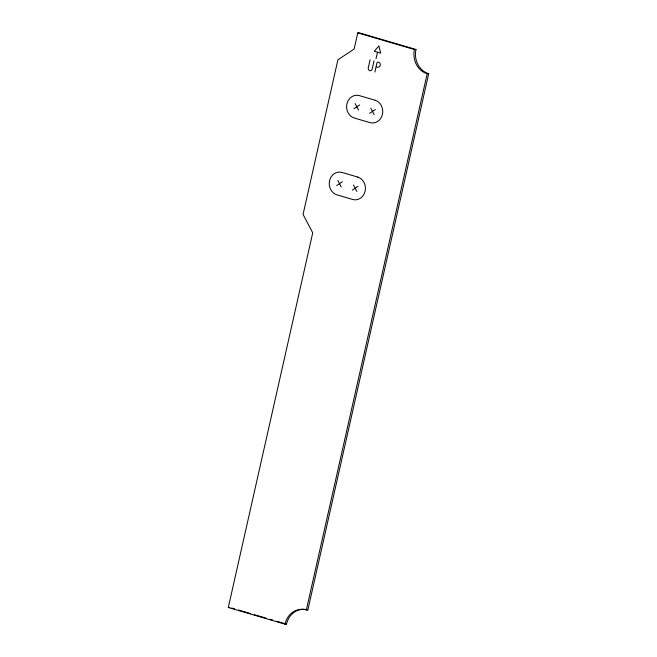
<?xml version="1.0" encoding="UTF-8"?>
<svg xmlns="http://www.w3.org/2000/svg" width="657" height="657" viewBox="0 0 657 657"><rect width="100%" height="100%" fill="white"/><g stroke="black" fill="none" stroke-linecap="round" stroke-linejoin="round"><path stroke-width="0.99" d="M228.291 607.52L312.732 232.808L303.066 214.404L337.903 59.812L354.148 49.02L357.786 32.891L359.322 32.85L415.988 49.48A19.85 17.591 88.5 0 0 428.709 73.699L307.87 609.91A19.85 17.591 88.5 0 0 286.493 624.109L284.957 624.15L228.291 607.52L229.819 607.479M370.105 59.713L368.273 67.86A2.291 2.028 88.5 0 0 369.735 70.652A2.291 2.028 88.5 0 0 372.199 69.01L374.038 60.871M376.026 58.719L377.496 52.199L380.715 53.143L378.908 45.916L374.276 51.254L377.266 52.133M374.884 72.04L376.921 62.998A1.24 1.1 88.5 0 1 378.26 62.111L378.596 62.21A2.554 2.258 88.5 0 1 380.231 65.322A2.554 2.258 88.5 0 1 377.479 67.145L376.313 66.8M284.957 624.15A19.85 17.591 88.5 0 1 306.343 609.942L427.181 73.74A19.85 17.591 88.5 0 1 414.46 49.521L357.786 32.891M353.975 108.734L359.732 104.906M369.604 113.324L375.361 109.497M336.655 185.57L342.412 181.751M352.283 190.16L358.04 186.333M414.46 49.521L415.988 49.48M427.181 73.74L428.709 73.699M306.343 609.942L307.87 609.91M231.773 608.053L234.705 608.908M238.614 610.057L250.342 613.498M254.251 614.648L265.97 618.089M269.879 619.239L272.811 620.093M276.72 621.243L286.493 624.109M370.77 108.15L374.194 114.671M355.133 103.56L358.566 110.08M353.45 184.987L356.874 191.507M337.821 180.404L341.246 186.925M375.007 100.201L359.379 95.618A11.58 10.266 88.5 0 0 346.904 103.905A11.58 10.266 88.5 0 0 354.328 118.03L369.957 122.613A11.58 10.266 88.5 0 0 382.431 114.326A11.58 10.266 88.5 0 0 375.007 100.201M357.687 177.045L342.059 172.454A11.58 10.266 88.5 0 0 329.584 180.741A11.58 10.266 88.5 0 0 337.008 194.866L352.637 199.457A11.58 10.266 88.5 0 0 365.111 191.171A11.58 10.266 88.5 0 0 357.687 177.045"/></g></svg>
